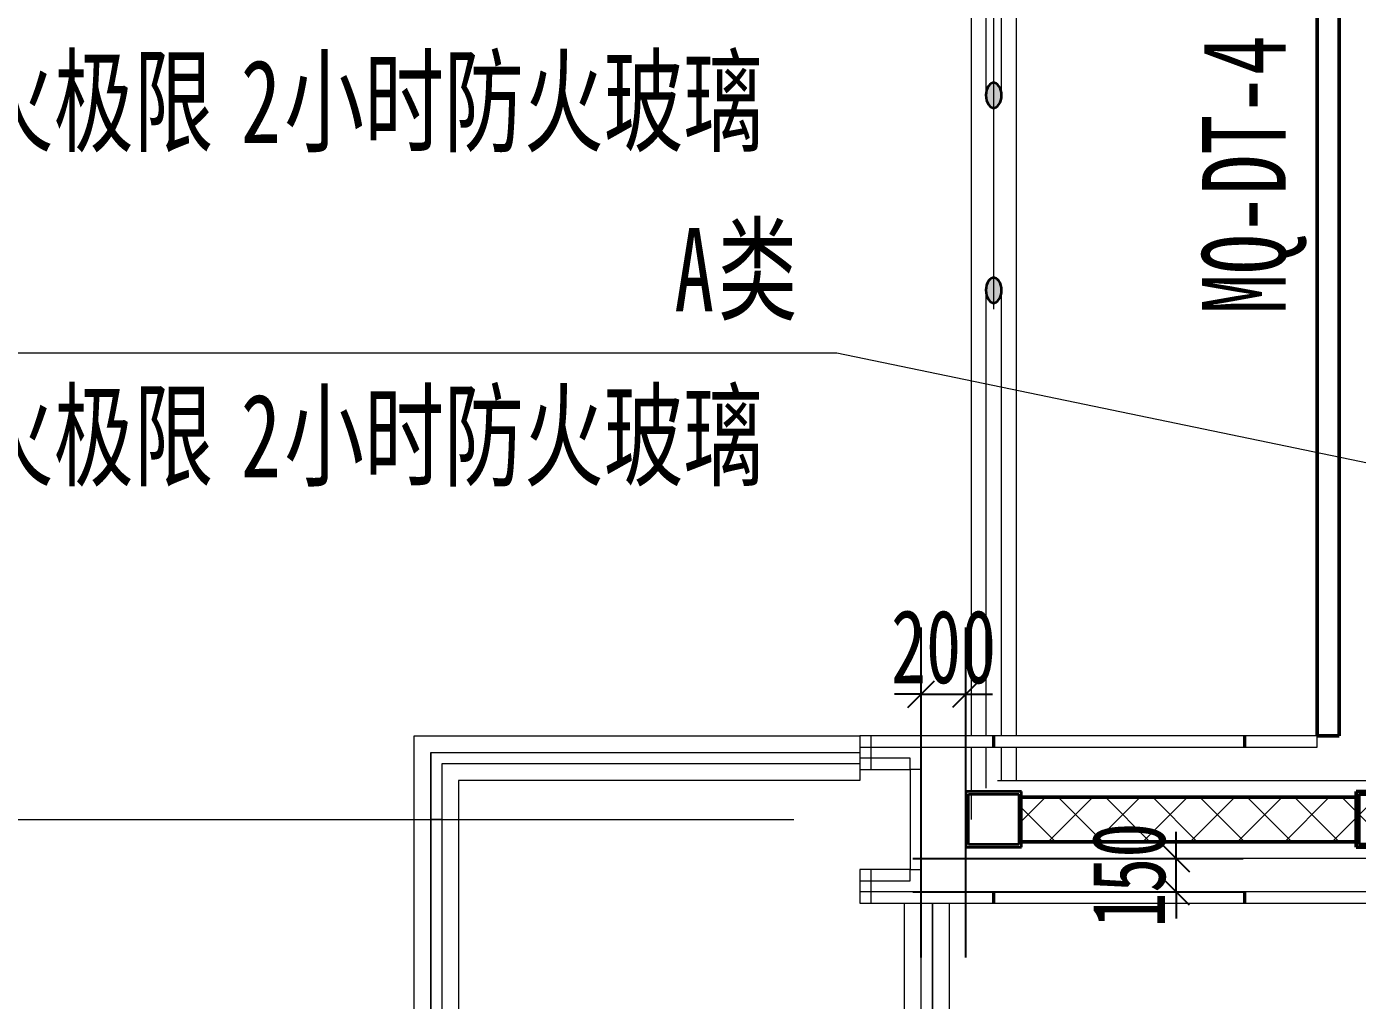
# Model space of a CAD drawing. Header units: millimetres. Extents: x 124696 to 347024, y 412631 to 564609.
# Drawn here: x 149834 to 155803, y 500540 to 504910 of the extents above; entities that cross this region are included whole.
import ezdxf

# ---------------------------------------------------------------- set-up
doc = ezdxf.new("R2010")
doc.units = ezdxf.units.MM
doc.header["$LTSCALE"] = 1500
doc.header["$MEASUREMENT"] = 0
doc.linetypes.add('二层平面图$0$轴网线_12_3_3_3 mm', pattern=[21, 12, -3, 3, -3])
doc.layers.add('0-建筑底图', color=7, linetype='Continuous')
for name, color, linetype, lineweight in [('二层平面图$0$0-1', 7, 'Continuous', 5), ('二层平面图$0$A-FLOR-HRAL', 71, 'Continuous', 9), ('二层平面图$0$A-LINE', 7, 'Continuous', 9), ('二层平面图$0$A-WALL-1', 10, 'Continuous', 50), ('二层平面图$0$A-WALL-CURT-PANEL-2', 7, 'Continuous', 9), ('二层平面图$0$A-WALL-CURT-PANEL-3', 140, 'Continuous', 9), ('二层平面图$0$A-WALL-CURT-STILE-2', 7, 'Continuous', 9), ('二层平面图$0$A-WALL-CURT-STILE-3', 7, 'Continuous', 9), ('二层平面图$0$ANNO-DIMS', 3, 'Continuous', 15), ('二层平面图$0$ANNO-DOTE-1', 10, '二层平面图$0$轴网线_12_3_3_3 mm', 15), ('二层平面图$0$ANNO-TEXT', 7, 'Continuous', 15), ('二层平面图$0$S-BEAM', 4, 'Continuous', 9), ('二层平面图$0$S-BEAM-1', 7, 'Continuous', 9), ('二层平面图$0$S-BEAM-2', 130, 'Continuous', 35), ('二层平面图$0$S-COLU', 7, 'Continuous', 9), ('二层平面图$0$S-COLU-2', 130, 'Continuous', 35), ('二层平面图$0$S-COLU-3', 7, 'Continuous', 50), ('二层平面图$0$WALL-HATCH', 252, 'Continuous', 9), ('二层平面图$0$WALL-IDEN', 233, 'Continuous', 15)]:
    doc.layers.add(name, color=color, linetype=linetype, lineweight=lineweight)
doc.styles.add('二层平面图$0$黑体', font='simhei.ttf', dxfattribs={"width": 0.7, "height": 375})
doc.styles.add('二层平面图$0$黑体_5', font='simhei.ttf', dxfattribs={"width": 0.7, "height": 330})
doc.dimstyles.new('二层平面图$0$直线_2_2mm_黑体_引线_文字在上_3', dxfattribs={"dimscale": 304.8, "dimtxt": 412.811453, "dimasz": 0.393701, "dimexe": 0.984252, "dimexo": 0.0625, "dimgap": 0.147638, "dimtad": 1, "dimdec": 0, "dimzin": 0, "dimdsep": 46, "dimtxsty": '二层平面图$0$黑体_5', "dimblk1": '二层平面图$0$_Oblique', "dimblk2": '二层平面图$0$_Oblique', "dimsah": 1, "dimcen": 0.09, "dimazin": 0, "dimtfac": 1, "dimtdec": 4, "dimtix": 1, "dimtmove": 0, "dimatfit": 3, "dimfxl": 3.937008, "dimfxlon": 1, "dimtvp": 1, "dimtolj": 1, "dimtzin": 0, "dimarcsym": 2})

# ---------------------------------------------------------------- blocks, each defined once
blk = doc.blocks.new('二层平面图$0$S-柱-钢-矩形管 - _-250x250x12x12-2223804-104-2F')
at = {"layer": '二层平面图$0$S-COLU'}
h = blk.add_hatch(color=256, dxfattribs=at)
h.paths.add_polyline_path([(-125, -125), (125, -125), (125, 125), (-125, 125)])
h.paths.add_polyline_path([(113, -113), (-113, -113), (-113, 113), (113, 113)])
at = {"layer": '二层平面图$0$S-COLU-2'}
for p, q in [((125, 125), (-125, 125)), ((-125, 125), (-125, -125)), ((125, -125), (125, 125)), ((-113, -113), (-113, 113)), ((-113, 113), (113, 113)), ((113, 113), (113, -113)), ((113, -113), (-113, -113)), ((-125, -125), (125, -125))]:
    blk.add_line(p, q, dxfattribs=at)
blk = doc.blocks.new('二层平面图$0$S-梁-钢-箱形1 - _-300x350x14x14-V81-104-2F')
at = {"layer": '二层平面图$0$S-BEAM-1'}
h = blk.add_hatch(color=256, dxfattribs=at)
h.paths.add_polyline_path([(13135.4, 44825), (13135.4, 45175), (12464.6, 45175), (12464.6, 44825), (12723.8, 44825)])
h.paths.add_polyline_path([(12495.9, 44839), (12495.9, 45161), (13104.1, 45161), (13104.1, 44839), (12723.8, 44839)])
for p, q in [((8964.6, 45175), (8967.3, 45175)), ((9017.5, 45175), (12464.6, 45175)), ((12464.6, 44825), (8932.9, 44825))]:
    blk.add_line(p, q, dxfattribs=at)
at = {"layer": '二层平面图$0$S-BEAM-2'}
for p, q in [((13135.4, 45175), (12464.6, 45175)), ((12464.6, 45175), (12464.6, 44825)), ((12495.9, 44839), (12495.9, 45161)), ((12495.9, 45161), (13104.1, 45161)), ((13104.1, 45161), (13104.1, 44839)), ((13135.4, 44825), (13135.4, 45175)), ((12464.6, 44825), (13135.4, 44825)), ((13104.1, 44839), (12495.9, 44839))]:
    blk.add_line(p, q, dxfattribs=at)
blk = doc.blocks.new('二层平面图$0$S-梁-钢-工字形 - H-300x200x10x15-2206482-104-2F')
at = {"layer": '二层平面图$0$S-BEAM-1'}
for p, q in [((-2437.5, 100), (2437.5, 100)), ((2488.5, 100), (2637.5, 100)), ((2437.5, -100), (-1637.5, -100)), ((2687.5, -100), (2488.5, -100)), ((2812.5, -100), (2699.5, -100))]:
    blk.add_line(p, q, dxfattribs=at)
blk = doc.blocks.new('二层平面图$0$S-梁-钢-圆形 - D-70-2203381-104-2F')
at = {"layer": '二层平面图$0$S-BEAM-1'}
blk.add_hatch(color=256, dxfattribs=at).paths.add_polyline_path([(8996.3, 47319.3), (9003.7, 47319.3), (9010.8, 47321.7), (9017.5, 47326.5), (9023.4, 47333.4), (9028.3, 47342.1), (9034.2, 47363.4), (9034.2, 47386.6), (9028.3, 47407.9), (9023.4, 47416.6), (9017.5, 47423.5), (9010.8, 47428.3), (9003.7, 47430.7), (8996.3, 47430.7), (8989.2, 47428.3), (8982.5, 47423.5), (8976.6, 47416.6), (8971.7, 47407.9), (8965.8, 47386.6), (8965.8, 47363.4), (8971.7, 47342.1), (8976.6, 47333.4), (8982.5, 47326.5), (8989.2, 47321.7)])
for p, q in [((8965, 47375), (8965, 45375)), ((9035, 45375), (9035, 47375)), ((8965, 45324), (8965, 45140)), ((9035, 45175), (9035, 45324))]:
    blk.add_line(p, q, dxfattribs=at)
at = {"layer": '二层平面图$0$S-BEAM-2', "flags": 128}
for points in [[(9035, 47375), (9034.2, 47386.6), (9032, 47397.8), (9028.3, 47407.9), (9023.4, 47416.6), (9017.5, 47423.5), (9010.8, 47428.3), (9003.7, 47430.7), (8996.3, 47430.7), (8989.2, 47428.3), (8982.5, 47423.5), (8976.6, 47416.6), (8971.7, 47407.9), (8968, 47397.8), (8965.8, 47386.6), (8965, 47375)], [(8965, 47375), (8965.8, 47363.4), (8968, 47352.2), (8971.7, 47342.1), (8976.6, 47333.4), (8982.5, 47326.5), (8989.2, 47321.7), (8996.3, 47319.3), (9003.7, 47319.3), (9010.8, 47321.7), (9017.5, 47326.5), (9023.4, 47333.4), (9028.3, 47342.1), (9032, 47352.2), (9034.2, 47363.4), (9035, 47375)]]:
    blk.add_lwpolyline(points, dxfattribs=at)
blk = doc.blocks.new('二层平面图$0$S-梁-钢-圆形 - D-70-V89-104-2F')
at = {"layer": '二层平面图$0$S-BEAM-1'}
blk.add_hatch(color=256, dxfattribs=at).paths.add_polyline_path([(8996.3, 48194.3), (9003.7, 48194.3), (9010.8, 48196.7), (9017.5, 48201.5), (9023.4, 48208.4), (9028.3, 48217.1), (9034.2, 48238.4), (9034.2, 48261.6), (9028.3, 48282.9), (9023.4, 48291.6), (9017.5, 48298.5), (9010.8, 48303.3), (9003.7, 48305.7), (8996.3, 48305.7), (8989.2, 48303.3), (8982.5, 48298.5), (8976.6, 48291.6), (8971.7, 48282.9), (8965.8, 48261.6), (8965.8, 48238.4), (8971.7, 48217.1), (8976.6, 48208.4), (8982.5, 48201.5), (8989.2, 48196.7)])
for p, q in [((9035, 48250), (9035, 50250)), ((8965, 50171.9), (8965, 48250))]:
    blk.add_line(p, q, dxfattribs=at)
at = {"layer": '二层平面图$0$S-BEAM-2', "flags": 128}
for points in [[(9035, 48250), (9034.2, 48261.6), (9032, 48272.8), (9028.3, 48282.9), (9023.4, 48291.6), (9017.5, 48298.5), (9010.8, 48303.3), (9003.7, 48305.7), (8996.3, 48305.7), (8989.2, 48303.3), (8982.5, 48298.5), (8976.6, 48291.6), (8971.7, 48282.9), (8968, 48272.8), (8965.8, 48261.6), (8965, 48250)], [(8965, 48250), (8965.8, 48238.4), (8968, 48227.2), (8971.7, 48217.1), (8976.6, 48208.4), (8982.5, 48201.5), (8989.2, 48196.7), (8996.3, 48194.3), (9003.7, 48194.3), (9010.8, 48196.7), (9017.5, 48201.5), (9023.4, 48208.4), (9028.3, 48217.1), (9032, 48227.2), (9034.2, 48238.4), (9035, 48250)]]:
    blk.add_lwpolyline(points, dxfattribs=at)
blk = doc.blocks.new('二层平面图$0$SHS-Structure-Center_rvt-1-104-2F')
at = {"layer": '二层平面图$0$S-BEAM', "rotation": 270}
blk.add_blockref('二层平面图$0$S-梁-钢-工字形 - H-300x200x10x15-2206482-104-2F', (9000, 47812.5), dxfattribs=at)
at = {"layer": '二层平面图$0$S-BEAM'}
for name in ['二层平面图$0$S-梁-钢-圆形 - D-70-V89-104-2F', '二层平面图$0$S-梁-钢-圆形 - D-70-2203381-104-2F', '二层平面图$0$S-梁-钢-箱形1 - _-300x350x14x14-V81-104-2F']:
    blk.add_blockref(name, (0, 0), dxfattribs=at)
at = {"layer": '二层平面图$0$S-COLU'}
blk.add_blockref('二层平面图$0$S-柱-钢-矩形管 - _-250x250x12x12-2223804-104-2F', (9000, 45000), dxfattribs=at)
blk = doc.blocks.new('二层平面图$0$矩形竖梃 - 8 x 50 mm 蜂窝铝板幕墙开缝-2957754-104-2F')
at = {"layer": '二层平面图$0$A-WALL-CURT-STILE-3'}
for p, q in [((-4, 0), (4, 0)), ((-4, -50), (-4, 0)), ((4, 0), (4, -50)), ((4, -50), (-4, -50))]:
    blk.add_line(p, q, dxfattribs=at)
blk = doc.blocks.new('二层平面图$0$系统嵌板 - 白色蜂窝铝板-4596891-104-2F')
at = {"layer": '二层平面图$0$A-WALL-CURT-PANEL-3'}
for p, q in [((298, 50), (-298, 50)), ((-298, 50), (-298, 0)), ((-298, 0), (298, 0)), ((298, 0), (298, 50))]:
    blk.add_line(p, q, dxfattribs=at)
blk = doc.blocks.new('二层平面图$0$系统嵌板 - 白色蜂窝铝板-4596899-104-2F')
at = {"layer": '二层平面图$0$A-WALL-CURT-PANEL-3'}
for p, q in [((558.5, 50), (-558.5, 50)), ((-558.5, 50), (-558.5, 0)), ((-558.5, 0), (558.5, 0)), ((558.5, 0), (558.5, 50))]:
    blk.add_line(p, q, dxfattribs=at)
blk = doc.blocks.new('二层平面图$0$系统嵌板 - 白色蜂窝铝板-4595140-104-2F')
at = {"layer": '二层平面图$0$A-WALL-CURT-PANEL-3'}
for p, q in [((75, 50), (-75, 50)), ((-75, 50), (-75, 0)), ((-75, 0), (75, 0)), ((75, 0), (75, 50))]:
    blk.add_line(p, q, dxfattribs=at)
blk = doc.blocks.new('二层平面图$0$矩形竖梃 - 室内铝板封边盖板_200-10595950-104-2F')
at = {"layer": '二层平面图$0$A-WALL-CURT-STILE-2'}
for p, q in [((6400, 45375), (6750, 45375)), ((6750, 45175), (6600, 45175))]:
    blk.add_line(p, q, dxfattribs=at)
blk = doc.blocks.new('二层平面图$0$矩形竖梃 - 室内铝板封边盖板_200-4335409-104-2F')
at = {"layer": '二层平面图$0$A-WALL-CURT-STILE-2'}
for p, q in [((6400, 39375), (6400, 40500)), ((6600, 40500), (6600, 39375))]:
    blk.add_line(p, q, dxfattribs=at)
blk = doc.blocks.new('二层平面图$0$系统嵌板 - 浅灰色蜂窝铝板-4608232-104-2F')
at = {"layer": '二层平面图$0$A-WALL-CURT-PANEL-3'}
for p, q in [((225, 50), (-225, 50)), ((-225, 50), (-225, 0)), ((-225, 0), (225, 0)), ((225, 0), (225, 50))]:
    blk.add_line(p, q, dxfattribs=at)
blk = doc.blocks.new('二层平面图$0$系统嵌板 - 白色蜂窝铝板-10555130-104-2F')
at = {"layer": '二层平面图$0$A-WALL-CURT-PANEL-3'}
for p, q in [((112.5, 50), (-112.5, 50)), ((-112.5, 50), (-112.5, 0)), ((-112.5, 0), (112.5, 0)), ((112.5, 0), (112.5, 50))]:
    blk.add_line(p, q, dxfattribs=at)
blk = doc.blocks.new('二层平面图$0$系统嵌板 - 白色蜂窝铝板-10555160-104-2F')
at = {"layer": '二层平面图$0$A-WALL-CURT-PANEL-3'}
for p, q in [((112.5, 0), (-112.5, 0)), ((-112.5, 0), (-112.5, -50)), ((112.5, -50), (112.5, 0)), ((-112.5, -50), (112.5, -50))]:
    blk.add_line(p, q, dxfattribs=at)
blk = doc.blocks.new('二层平面图$0$矩形竖梃 - 室内铝板封边盖板_200-10597380-104-2F')
at = {"layer": '二层平面图$0$A-WALL-CURT-STILE-2'}
for p, q in [((6400, 45000), (6400, 45375)), ((6600, 45175), (6600, 45000))]:
    blk.add_line(p, q, dxfattribs=at)
blk = doc.blocks.new('二层平面图$0$矩形竖梃 - 室内铝板封边盖板_200-10595961-104-2F')
at = {"layer": '二层平面图$0$A-WALL-CURT-STILE-2'}
for p, q in [((7875, 45375), (8400, 45375)), ((8400, 45225), (8400, 45175)), ((8400, 45175), (7875, 45175))]:
    blk.add_line(p, q, dxfattribs=at)
blk = doc.blocks.new('二层平面图$0$矩形竖梃 - 室内铝板封边盖板_楼梯-10567529-104-2F')
at = {"layer": '二层平面图$0$A-WALL-CURT-STILE-2'}
for p, q in [((8600, 43875), (8600, 44625)), ((8800, 44625), (8800, 43875))]:
    blk.add_line(p, q, dxfattribs=at)
blk = doc.blocks.new('二层平面图$0$顶部扶栏类型 - 顶部扶栏_内部_-4657454-104-2F')
at = {"layer": '二层平面图$0$A-FLOR-HRAL'}
for p, q in [((6475, 45300), (8400, 45300)), ((6475, 45000), (6475, 45300)), ((8400, 45250), (6525, 45250)), ((6525, 45250), (6525, 45000)), ((6525, 45000), (6475, 45000))]:
    blk.add_line(p, q, dxfattribs=at)
blk = doc.blocks.new('二层平面图$0$顶部扶栏类型 - 顶部扶栏_内部_-V140-104-2F')
at = {"layer": '二层平面图$0$A-FLOR-HRAL'}
for p, q in [((6475, 45300), (6475, 45000)), ((6525, 45250), (6525, 45000)), ((8400, 45250), (6525, 45250)), ((6525, 45000), (6475, 45000))]:
    blk.add_line(p, q, dxfattribs=at)
blk = doc.blocks.new('二层平面图$0$顶部扶栏类型 - 顶部扶栏_内部_-4657782-104-2F')
at = {"layer": '二层平面图$0$A-FLOR-HRAL'}
for p, q in [((8675, 42300), (8675, 44625)), ((8725, 44625), (8725, 42300)), ((8725, 42300), (8675, 42300))]:
    blk.add_line(p, q, dxfattribs=at)
blk = doc.blocks.new('二层平面图$0$顶部扶栏类型 - 顶部扶栏_内部_-V141-104-2F')
at = {"layer": '二层平面图$0$A-FLOR-HRAL'}
for p, q in [((8675, 42300), (8675, 44625)), ((8725, 42300), (8725, 44625)), ((8675, 42300), (8725, 42300))]:
    blk.add_line(p, q, dxfattribs=at)
blk = doc.blocks.new('二层平面图$0$S-柱-钢-矩形管 - _-250x250x12x12-11891901-104-2F')
at = {"layer": '二层平面图$0$S-COLU-3'}
for p, q in [((125, 125), (-125, 125)), ((-125, 125), (-125, -125)), ((125, -125), (125, 125)), ((-113, -113), (-113, 113)), ((-113, 113), (113, 113)), ((113, 113), (113, -113)), ((113, -113), (-113, -113)), ((-125, -125), (125, -125))]:
    blk.add_line(p, q, dxfattribs=at)
blk = doc.blocks.new('二层平面图$0$顶部扶栏类型 - 顶部扶栏_内部_-12167909-104-2F')
at = {"layer": '二层平面图$0$A-FLOR-HRAL'}
for p, q in [((6475, 45000), (6525, 45000)), ((6475, 38700), (6475, 45000)), ((6525, 45000), (6525, 38700)), ((6525, 38700), (6475, 38700))]:
    blk.add_line(p, q, dxfattribs=at)
blk = doc.blocks.new('二层平面图$0$顶部扶栏类型 - 顶部扶栏_内部_-V673-104-2F')
at = {"layer": '二层平面图$0$A-FLOR-HRAL'}
for p, q in [((6525, 45000), (6475, 45000)), ((6475, 45000), (6475, 38700)), ((6525, 45000), (6525, 38700)), ((6525, 38700), (6475, 38700))]:
    blk.add_line(p, q, dxfattribs=at)
blk = doc.blocks.new('二层平面图$0$矩形竖梃 - 8 x 50 mm 蜂窝铝板幕墙开缝-2338837-104-2F')
at = {"layer": '二层平面图$0$A-WALL-CURT-STILE-3'}
for p, q in [((-4, 50), (4, 50)), ((-4, 0), (-4, 50)), ((4, 0), (-4, 0)), ((4, 50), (4, 0))]:
    blk.add_line(p, q, dxfattribs=at)
blk = doc.blocks.new('二层平面图$0$系统嵌板 - 白色蜂窝铝板-4593693-104-2F')
at = {"layer": '二层平面图$0$A-WALL-CURT-PANEL-3'}
for p, q in [((298, 0), (-298, 0)), ((-298, 0), (-298, -50)), ((298, -50), (298, 0)), ((-298, -50), (298, -50))]:
    blk.add_line(p, q, dxfattribs=at)
blk = doc.blocks.new('二层平面图$0$系统嵌板 - 白色蜂窝铝板-4591376-104-2F')
at = {"layer": '二层平面图$0$A-WALL-CURT-PANEL-3'}
for p, q in [((558.5, 0), (-558.5, 0)), ((-558.5, 0), (-558.5, -50)), ((558.5, -50), (558.5, 0)), ((-558.5, -50), (558.5, -50))]:
    blk.add_line(p, q, dxfattribs=at)
blk = doc.blocks.new('二层平面图$0$系统嵌板 - 白色蜂窝铝板-13131473-104-2F')
at = {"layer": '二层平面图$0$A-WALL-CURT-PANEL-3'}
for p, q in [((160.5, 0), (-160.5, 0)), ((-160.5, 0), (-160.5, -50)), ((160.5, -50), (160.5, 0)), ((-160.5, -50), (160.5, -50))]:
    blk.add_line(p, q, dxfattribs=at)
blk = doc.blocks.new('二层平面图$0$_Oblique')
at = {"color": 0, "linetype": 'ByBlock', "lineweight": -2}
blk.add_line((-0.5, -0.5), (0.5, 0.5), dxfattribs=at)
blk = doc.blocks.new('*D2713')
at = {"layer": '二层平面图$0$ANNO-DIMS', "color": 0, "lineweight": -2, "transparency": 16777216}
for p, q in [((9818.1, 44825), (9818.1, 44945)), ((8637.1, 44825), (10118.1, 44825)), ((9818.1, 44675), (9818.1, 44825)), ((8637.1, 44675), (10118.1, 44675)), ((9818.1, 44675), (9818.1, 44555))]:
    blk.add_line(p, q, dxfattribs=at)
at = {"layer": '二层平面图$0$ANNO-DIMS', "color": 0, "lineweight": -2, "transparency": 16777216, "xscale": 120, "yscale": 120, "zscale": 120}
for p, rotation in [((9818.1, 44825), 270), ((9818.1, 44675), 90)]:
    blk.add_blockref('二层平面图$0$_Oblique', p, dxfattribs=dict(at, rotation=rotation))
at = {"layer": '二层平面图$0$ANNO-DIMS', "color": 0, "transparency": 16777216, "insert": (9606.2, 44750), "char_height": 330, "width": 604.817, "attachment_point": 5, "rotation": 90, "style": '二层平面图$0$黑体_5'}
blk.add_mtext('\\A1;150', dxfattribs=at)
blk = doc.blocks.new('*D2714')
at = {"layer": '二层平面图$0$ANNO-DIMS', "color": 0, "lineweight": -2, "transparency": 16777216}
for p, q in [((8675, 44381.1), (8675, 45862)), ((8875, 44381.1), (8875, 45862)), ((8675, 45562), (8555, 45562)), ((8675, 45562), (8875, 45562)), ((8875, 45562), (8995, 45562))]:
    blk.add_line(p, q, dxfattribs=at)
at = {"layer": '二层平面图$0$ANNO-DIMS', "color": 0, "lineweight": -2, "transparency": 16777216, "xscale": 120, "yscale": 120, "zscale": 120}
blk.add_blockref('二层平面图$0$_Oblique', (8675, 45562), dxfattribs=at)
at = {"layer": '二层平面图$0$ANNO-DIMS', "color": 0, "lineweight": -2, "transparency": 16777216, "xscale": 120, "yscale": 120, "zscale": 120, "rotation": 180}
blk.add_blockref('二层平面图$0$_Oblique', (8875, 45562), dxfattribs=at)
at = {"layer": '二层平面图$0$ANNO-DIMS', "color": 0, "transparency": 16777216, "insert": (8775, 45773.9), "char_height": 330, "width": 604.817, "attachment_point": 5, "style": '二层平面图$0$黑体_5'}
blk.add_mtext('\\A1;200', dxfattribs=at)
blk = doc.blocks.new('二层平面图$0$00_引注_规范_ - 00_引注_规范_-12264938-104-2F')
at = {"layer": '二层平面图$0$ANNO-TEXT'}
for p, q in [((0, 0), (25, 0)), ((25, 0), (30, 0))]:
    blk.add_line(p, q, dxfattribs=at)
blk = doc.blocks.new('二层平面图')
at = {"layer": '二层平面图$0$WALL-HATCH'}
h = blk.add_hatch(dxfattribs=at)
h.set_pattern_fill('FP_1', color=8, style=0, pattern_type=2)
h.set_pattern_definition([(45, (0, 0), (-106.066, 106.066), []), (135, (0, 0), (-106.066, -106.066), [])])
h.paths.add_polyline_path([(12723.8, 44900), (13350, 44900), (13350, 45100), (10875, 45100), (10875, 44900), (11343.2, 44900)])
h.paths.add_polyline_path([(9125, 44900), (10625, 44900), (10625, 45100), (9125, 45100)])
h.paths.add_polyline_path([(10637, 44900), (10863, 44900), (10863, 45100), (10637, 45100)])
at = {"layer": '二层平面图$0$A-LINE', "color": 8}
for p, q in [((6600, 45175), (6600, 38700)), ((8800, 44625), (8800, 42300))]:
    blk.add_line(p, q, dxfattribs=at)
at = {"layer": '二层平面图$0$A-WALL-1', "color": 8}
for p, q in [((10450, 50250), (10450, 45375)), ((10550, 45375), (10550, 50250)), ((10450, 45375), (10550, 45375)), ((10625, 45100), (9125, 45100)), ((9125, 44900), (10625, 44900))]:
    blk.add_line(p, q, dxfattribs=at)
at = {"layer": '二层平面图$0$ANNO-DOTE-1', "color": 8}
for p, q in [((9000, -6710.3), (9000, 106757.2)), ((-18896.2, 45000), (161528.2, 45000))]:
    blk.add_line(p, q, dxfattribs=at)
at = {"layer": '二层平面图$0$ANNO-TEXT', "color": 8}
blk.add_line((13712.5, 45967.5), (8296.1, 47093.1), dxfattribs=at)
at = {"layer": '二层平面图$0$0-1', "color": 8}
blk.add_blockref('二层平面图$0$SHS-Structure-Center_rvt-1-104-2F', (0, 0), dxfattribs=at)
at = {"layer": '二层平面图$0$A-FLOR-HRAL', "color": 8}
for name in ['二层平面图$0$顶部扶栏类型 - 顶部扶栏_内部_-4657454-104-2F', '二层平面图$0$顶部扶栏类型 - 顶部扶栏_内部_-V140-104-2F', '二层平面图$0$顶部扶栏类型 - 顶部扶栏_内部_-12167909-104-2F', '二层平面图$0$顶部扶栏类型 - 顶部扶栏_内部_-V673-104-2F', '二层平面图$0$顶部扶栏类型 - 顶部扶栏_内部_-4657782-104-2F', '二层平面图$0$顶部扶栏类型 - 顶部扶栏_内部_-V141-104-2F']:
    blk.add_blockref(name, (0, 0), dxfattribs=at)
at = {"layer": '二层平面图$0$A-WALL-CURT-PANEL-2', "color": 8, "rotation": 269.9999999999999}
for name, p in [('二层平面图$0$系统嵌板 - 白色蜂窝铝板-4595140-104-2F', (8400, 45300)), ('二层平面图$0$系统嵌板 - 浅灰色蜂窝铝板-4608232-104-2F', (8625, 45000)), ('二层平面图$0$系统嵌板 - 白色蜂窝铝板-4595140-104-2F', (8400, 44700))]:
    blk.add_blockref(name, p, dxfattribs=at)
at = {"layer": '二层平面图$0$A-WALL-CURT-PANEL-2', "color": 8}
for name, p in [('二层平面图$0$系统嵌板 - 白色蜂窝铝板-4593693-104-2F', (8698, 45375)), ('二层平面图$0$系统嵌板 - 白色蜂窝铝板-4591376-104-2F', (9562.5, 45375)), ('二层平面图$0$系统嵌板 - 白色蜂窝铝板-13131473-104-2F', (10289.5, 45375)), ('二层平面图$0$系统嵌板 - 白色蜂窝铝板-10555130-104-2F', (8512.5, 45225)), ('二层平面图$0$系统嵌板 - 白色蜂窝铝板-10555160-104-2F', (8512.5, 44775)), ('二层平面图$0$系统嵌板 - 白色蜂窝铝板-4596891-104-2F', (8698, 44625)), ('二层平面图$0$系统嵌板 - 白色蜂窝铝板-4596899-104-2F', (9562.5, 44625)), ('二层平面图$0$系统嵌板 - 白色蜂窝铝板-4596899-104-2F', (10687.5, 44625))]:
    blk.add_blockref(name, p, dxfattribs=at)
at = {"layer": '二层平面图$0$A-WALL-CURT-STILE-2', "color": 8}
for name, p in [('二层平面图$0$矩形竖梃 - 室内铝板封边盖板_200-10595950-104-2F', (0, 0)), ('二层平面图$0$矩形竖梃 - 室内铝板封边盖板_200-10597380-104-2F', (0, 0)), ('二层平面图$0$矩形竖梃 - 室内铝板封边盖板_200-10595961-104-2F', (0, 0)), ('二层平面图$0$矩形竖梃 - 室内铝板封边盖板_200-4335409-104-2F', (0, 4500)), ('二层平面图$0$矩形竖梃 - 室内铝板封边盖板_楼梯-10567529-104-2F', (0, 0))]:
    blk.add_blockref(name, p, dxfattribs=at)
at = {"layer": '二层平面图$0$A-WALL-CURT-STILE-2', "color": 8, "rotation": 270.0000000000001}
blk.add_blockref('二层平面图$0$矩形竖梃 - 室内铝板封边盖板_200-4335409-104-2F', (-32625, 51775), dxfattribs=at)
at = {"layer": '二层平面图$0$A-WALL-CURT-STILE-2', "color": 8, "extrusion": (0, 0, -1), "rotation": 180}
for name, p in [('二层平面图$0$矩形竖梃 - 8 x 50 mm 蜂窝铝板幕墙开缝-2338837-104-2F', (-9000, 45375)), ('二层平面图$0$矩形竖梃 - 8 x 50 mm 蜂窝铝板幕墙开缝-2338837-104-2F', (-10125, 45375)), ('二层平面图$0$矩形竖梃 - 8 x 50 mm 蜂窝铝板幕墙开缝-2957754-104-2F', (-9000, 44625)), ('二层平面图$0$矩形竖梃 - 8 x 50 mm 蜂窝铝板幕墙开缝-2957754-104-2F', (-10125, 44625))]:
    blk.add_blockref(name, p, dxfattribs=at)
at = {"layer": '二层平面图$0$ANNO-TEXT', "color": 8, "xscale": 150, "yscale": 150, "zscale": 150, "rotation": 180}
blk.add_blockref('二层平面图$0$00_引注_规范_ - 00_引注_规范_-12264938-104-2F', (8296.1, 47093.1), dxfattribs=at)
at = {"layer": '二层平面图$0$S-COLU', "color": 8}
blk.add_blockref('二层平面图$0$S-柱-钢-矩形管 - _-250x250x12x12-11891901-104-2F', (10750, 45000), dxfattribs=at)
at = {"layer": '二层平面图$0$ANNO-TEXT', "color": 8, "char_height": 375, "attachment_point": 1, "style": '二层平面图$0$黑体'}
for s, insert, width in [('耐火极限', (4067.7, 48410.2), 1885.569), ('小时防火玻璃', (5817.9, 48410.2), 2828.353), ('\\f黑体|b0|i0|c134|p49|;\\W.7;2', (5623.4, 48410.2), 235.696), ('\\f黑体|b0|i0|c134|p49|;\\W.7;类', (7761.8, 47654.9), 471.392), ('\\f黑体|b0|i0|c134|p49|;\\W.7;A', (7567.3, 47654.9), 235.696), ('耐火极限', (4067.7, 46910.2), 1885.569), ('小时防火玻璃', (5817.9, 46910.2), 2828.353), ('\\f黑体|b0|i0|c134|p49|;\\W.7;2', (5623.4, 46910.2), 235.696)]:
    blk.add_mtext(s, dxfattribs=dict(at, insert=insert, width=width))
at = {"layer": '二层平面图$0$WALL-IDEN', "color": 8, "insert": (9934.5, 47269.3), "char_height": 375, "width": 1649.873, "attachment_point": 1, "rotation": 90, "style": '二层平面图$0$黑体'}
blk.add_mtext('MQ-DT-4', dxfattribs=at)
at = {"layer": '二层平面图$0$ANNO-DIMS', "color": 8}
dim = blk.add_linear_dim(base=(8875, 45562), p1=(8675, 44362), p2=(8875, 44362), dimstyle='二层平面图$0$直线_2_2mm_黑体_引线_文字在上_3', override={"dimpost": '<>', "dimfxl": 200}, dxfattribs=at)
dim.commit()
dim.dimension.update_dxf_attribs({"geometry": '*D2714', "text_midpoint": (8775, 45773.9)})
dim = blk.add_linear_dim(base=(9818.1, 44825), p1=(8618.1, 44675), p2=(8618.1, 44825), angle=90, dimstyle='二层平面图$0$直线_2_2mm_黑体_引线_文字在上_3', override={"dimpost": '<>', "dimfxl": 150}, dxfattribs=at)
dim.commit()
dim.dimension.update_dxf_attribs({"geometry": '*D2713', "text_midpoint": (9606.2, 44750)})

msp = doc.modelspace()

# ---------------------------------------------------------------- block references
at = {"layer": '0-建筑底图'}
msp.add_blockref('二层平面图', (145171.7, 456352), dxfattribs=at)

doc.saveas('drawing.dxf')
